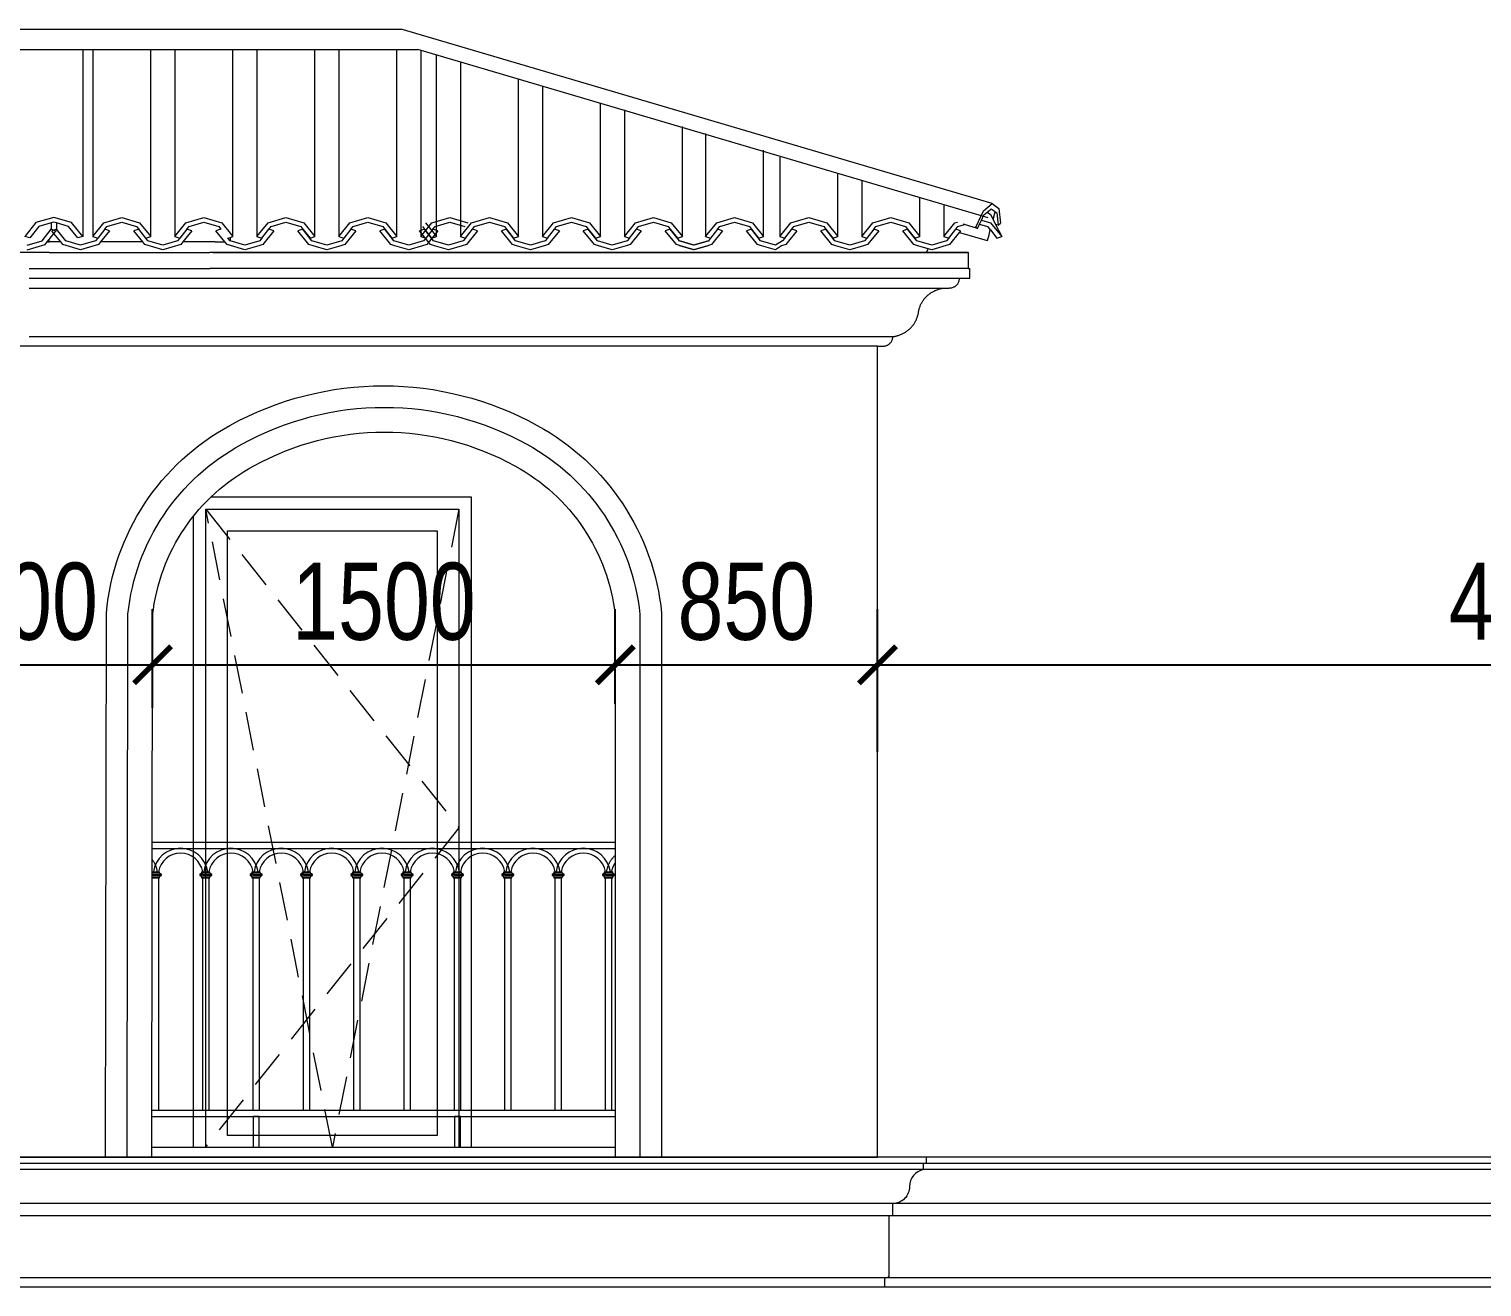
# Model space of a CAD drawing. Header units: millimetres. Extents: x -78046 to 260989, y -99288 to 158505.
# Drawn here: x 242174 to 246884, y 4246 to 8323 of the extents above; entities that cross this region are included whole.
import ezdxf
from ezdxf.xclip import XClip

# ---------------------------------------------------------------- set-up
doc = ezdxf.new("R2010")
doc.units = ezdxf.units.MM
doc.header["$LTSCALE"] = 100
doc.header["$XCLIPFRAME"] = 0
doc.header["$PDMODE"] = 98
doc.linetypes.add('HIDDEN', pattern=[0.375, 0.25, -0.125])
doc.layers.get('Defpoints').update_dxf_attribs({"lineweight": 13})
for name, color, linetype, lineweight in [('-DOOR', 137, 'Continuous', 9), ('-HATCH', 8, 'Continuous', 5), ('-HIDE', 3, 'HIDDEN', 13), ('-LINE1', 7, 'Continuous', 18)]:
    doc.layers.add(name, color=color, linetype=linetype, lineweight=lineweight)
doc.styles.add('AVANH', font='VHAVAN_2.TTF', dxfattribs={"width": 0.8})
doc.dimstyles.new('C_100A3', dxfattribs={"dimscale": 100, "dimtxt": 2.5, "dimasz": 1.2, "dimexe": 1.8, "dimexo": 0, "dimgap": 0.75, "dimtad": 1, "dimdec": 0, "dimzin": 0, "dimdsep": 46, "dimtxsty": 'AVANH', "dimblk": 'ARCHTICK', "dimcen": 0, "dimdle": 1.8, "dimclrd": 256, "dimclre": 256, "dimclrt": 7, "dimadec": 0, "dimazin": 0, "dimtfac": 0.0001, "dimtdec": 0, "dimtix": 1, "dimtmove": 2, "dimatfit": 3, "dimldrblk": 'ARCHTICK', "dimfxl": 1.8, "dimtolj": 1, "dimtzin": 0, "dimarcsym": 0})

# ---------------------------------------------------------------- blocks, each defined once
blk = doc.blocks.new('_ARCHTICK')
at = {"const_width": 0.15}
blk.add_lwpolyline([(-0.5, -0.5), (0.5, 0.5)], dxfattribs=at)
blk = doc.blocks.new('*D182')
at = {"layer": 'Defpoints', "lineweight": -2, "transparency": 16777216}
for p, q in [((241773.9, 6124.6), (241773.9, 6442.5)), ((242574.3, 6123.4), (242574.3, 6442.5)), ((241593.9, 6262.5), (242754.3, 6262.5))]:
    blk.add_line(p, q, dxfattribs=at)
at = {"layer": 'Defpoints', "color": 0, "transparency": 16777216}
for p in [(242574.3, 6262.5), (241773.9, 6124.6), (242574.3, 6123.4)]:
    blk.add_point(p, dxfattribs=at)
at = {"layer": 'Defpoints', "lineweight": -2, "transparency": 16777216, "xscale": 120, "yscale": 120, "zscale": 120, "rotation": 180}
blk.add_blockref('_ARCHTICK', (241773.9, 6262.5), dxfattribs=at)
at = {"layer": 'Defpoints', "lineweight": -2, "transparency": 16777216, "xscale": 120, "yscale": 120, "zscale": 120}
blk.add_blockref('_ARCHTICK', (242574.3, 6262.5), dxfattribs=at)
at = {"layer": 'Defpoints', "color": 7, "transparency": 16777216, "insert": (242174.1, 6466.8), "char_height": 250, "attachment_point": 5, "style": 'AVANH'}
blk.add_mtext('\\A1;800', dxfattribs=at)
blk = doc.blocks.new('*D183')
at = {"layer": 'Defpoints', "lineweight": -2, "transparency": 16777216}
for p, q in [((242574.3, 6123.4), (242574.3, 6442.5)), ((244074.4, 6136.5), (244074.4, 6442.5)), ((242394.3, 6262.5), (244254.4, 6262.5))]:
    blk.add_line(p, q, dxfattribs=at)
at = {"layer": 'Defpoints', "color": 0, "transparency": 16777216}
for p in [(244074.4, 6262.5), (242574.3, 6123.4), (244074.4, 6136.5)]:
    blk.add_point(p, dxfattribs=at)
at = {"layer": 'Defpoints', "lineweight": -2, "transparency": 16777216, "xscale": 120, "yscale": 120, "zscale": 120, "rotation": 180}
blk.add_blockref('_ARCHTICK', (242574.3, 6262.5), dxfattribs=at)
at = {"layer": 'Defpoints', "lineweight": -2, "transparency": 16777216, "xscale": 120, "yscale": 120, "zscale": 120}
blk.add_blockref('_ARCHTICK', (244074.4, 6262.5), dxfattribs=at)
at = {"layer": 'Defpoints', "color": 7, "transparency": 16777216, "insert": (243324.4, 6466.8), "char_height": 250, "attachment_point": 5, "style": 'AVANH'}
blk.add_mtext('\\A1;1500', dxfattribs=at)
blk = doc.blocks.new('*D184')
at = {"layer": 'Defpoints', "lineweight": -2, "transparency": 16777216}
for p, q in [((244074.4, 6136.5), (244074.4, 6442.5)), ((244924.3, 6136.5), (244924.3, 6442.5)), ((243894.4, 6262.5), (245104.3, 6262.5))]:
    blk.add_line(p, q, dxfattribs=at)
at = {"layer": 'Defpoints', "color": 0, "transparency": 16777216}
for p in [(244924.3, 6262.5), (244074.4, 6136.5), (244924.3, 6136.5)]:
    blk.add_point(p, dxfattribs=at)
at = {"layer": 'Defpoints', "lineweight": -2, "transparency": 16777216, "xscale": 120, "yscale": 120, "zscale": 120, "rotation": 180}
blk.add_blockref('_ARCHTICK', (244074.4, 6262.5), dxfattribs=at)
at = {"layer": 'Defpoints', "lineweight": -2, "transparency": 16777216, "xscale": 120, "yscale": 120, "zscale": 120}
blk.add_blockref('_ARCHTICK', (244924.3, 6262.5), dxfattribs=at)
at = {"layer": 'Defpoints', "color": 7, "transparency": 16777216, "insert": (244499.3, 6466.8), "char_height": 250, "attachment_point": 5, "style": 'AVANH'}
blk.add_mtext('\\A1;850', dxfattribs=at)
blk = doc.blocks.new('*D185')
at = {"layer": 'Defpoints', "lineweight": -2, "transparency": 16777216}
for p, q in [((244924.3, 5980.8), (244924.3, 6442.5)), ((249224.3, 5907), (249224.3, 6442.5)), ((244744.3, 6262.5), (249404.3, 6262.5))]:
    blk.add_line(p, q, dxfattribs=at)
at = {"layer": 'Defpoints', "color": 0, "transparency": 16777216}
for p in [(249224.3, 6262.5), (244924.3, 5980.8), (249224.3, 5907)]:
    blk.add_point(p, dxfattribs=at)
at = {"layer": 'Defpoints', "lineweight": -2, "transparency": 16777216, "xscale": 120, "yscale": 120, "zscale": 120, "rotation": 180}
blk.add_blockref('_ARCHTICK', (244924.3, 6262.5), dxfattribs=at)
at = {"layer": 'Defpoints', "lineweight": -2, "transparency": 16777216, "xscale": 120, "yscale": 120, "zscale": 120}
blk.add_blockref('_ARCHTICK', (249224.3, 6262.5), dxfattribs=at)
at = {"layer": 'Defpoints', "color": 7, "transparency": 16777216, "insert": (247074.3, 6466.8), "char_height": 250, "attachment_point": 5, "style": 'AVANH'}
blk.add_mtext('\\A1;4300', dxfattribs=at)
blk = doc.blocks.new('lancan')
for p, q in [((-1.1, 988.8), (6547.2, 988.8)), ((-1.1, 968.8), (6547.2, 968.8)), ((324.8, 889), (347.2, 889)), ((324.8, 876.9), (347.2, 876.9)), ((326.4, 893), (345.6, 893)), ((345.6, 891), (326.4, 891)), ((326.4, 883.9), (345.6, 883.9)), ((326.4, 881.9), (345.6, 881.9)), ((345.6, 874.9), (326.4, 874.9)), ((326.4, 872.9), (345.6, 872.9)), ((345.6, 893), (349.6, 893)), ((345.6, 891), (347.2, 891)), ((345.6, 883.9), (345.6, 881.9)), ((345.6, 883.9), (355.4, 883.9)), ((345.6, 881.9), (355.4, 881.9)), ((345.6, 874.9), (347.2, 874.9)), ((345.6, 872.9), (345.6, 120)), ((345.6, 872.9), (349.6, 872.9)), ((347.2, 889), (347.2, 891)), ((347.2, 891), (349.6, 891)), ((355.4, 883.9), (347.2, 889)), ((347.2, 876.9), (355.4, 881.9)), ((347.2, 874.9), (347.2, 876.9)), ((347.2, 874.9), (349.6, 874.9)), ((349.6, 891), (349.6, 893)), ((349.6, 872.9), (349.6, 874.9)), ((355.4, 881.9), (355.4, 883.9)), ((488, 889), (479.8, 883.9)), ((479.8, 883.9), (479.8, 881.9)), ((489.6, 883.9), (479.8, 883.9)), ((479.8, 881.9), (488, 876.9)), ((489.6, 881.9), (479.8, 881.9)), ((485.6, 893), (485.6, 891)), ((485.6, 893), (489.6, 893)), ((485.6, 891), (488, 891)), ((485.6, 874.9), (485.6, 872.9)), ((485.6, 874.9), (488, 874.9)), ((485.6, 872.9), (489.6, 872.9)), ((488, 891), (488, 889)), ((488, 891), (489.6, 891)), ((488, 889), (510.4, 889)), ((488, 876.9), (488, 874.9)), ((488, 876.9), (510.4, 876.9)), ((488, 874.9), (489.6, 874.9)), ((489.6, 893), (508.8, 893)), ((508.8, 891), (489.6, 891)), ((489.6, 881.9), (489.6, 883.9)), ((489.6, 883.9), (508.8, 883.9)), ((489.6, 881.9), (508.8, 881.9)), ((508.8, 874.9), (489.6, 874.9)), ((489.6, 120), (489.6, 872.9)), ((489.6, 872.9), (508.8, 872.9)), ((508.8, 893), (512.8, 893)), ((508.8, 891), (510.4, 891)), ((508.8, 883.9), (508.8, 881.9)), ((508.8, 883.9), (518.6, 883.9)), ((508.8, 881.9), (518.6, 881.9)), ((508.8, 874.9), (510.4, 874.9)), ((508.8, 872.9), (508.8, 120)), ((508.8, 872.9), (512.8, 872.9)), ((510.4, 889), (510.4, 891)), ((510.4, 891), (512.8, 891)), ((518.6, 883.9), (510.4, 889)), ((510.4, 876.9), (518.6, 881.9)), ((510.4, 874.9), (510.4, 876.9)), ((510.4, 874.9), (512.8, 874.9)), ((512.8, 891), (512.8, 893)), ((512.8, 872.9), (512.8, 874.9)), ((518.6, 881.9), (518.6, 883.9)), ((651.2, 889), (643, 884)), ((643, 884), (643, 882)), ((652.8, 884), (643, 884)), ((643, 882), (651.2, 876.9)), ((652.8, 882), (643, 882)), ((648.8, 893), (648.8, 891)), ((648.8, 893), (652.8, 893)), ((648.8, 891), (651.2, 891)), ((648.8, 874.9), (648.8, 872.9)), ((648.8, 874.9), (651.2, 874.9)), ((648.8, 872.9), (652.8, 872.9)), ((651.2, 891), (651.2, 889)), ((651.2, 891), (652.8, 891)), ((651.2, 889), (673.6, 889)), ((651.2, 876.9), (651.2, 874.9)), ((651.2, 876.9), (673.6, 876.9)), ((651.2, 874.9), (652.8, 874.9)), ((652.8, 893), (672, 893)), ((672, 891), (652.8, 891)), ((652.8, 882), (652.8, 884)), ((652.8, 884), (672, 884)), ((652.8, 882), (672, 882)), ((672, 874.9), (652.8, 874.9)), ((652.8, 120), (652.8, 872.9)), ((652.8, 872.9), (672, 872.9)), ((672, 893), (676, 893)), ((672, 891), (673.6, 891)), ((672, 884), (672, 882)), ((672, 884), (681.8, 884)), ((672, 882), (681.8, 882)), ((672, 874.9), (673.6, 874.9)), ((672, 872.9), (672, 120)), ((672, 872.9), (676, 872.9)), ((673.6, 889), (673.6, 891)), ((673.6, 891), (676, 891)), ((681.8, 884), (673.6, 889)), ((673.6, 876.9), (681.8, 882)), ((673.6, 874.9), (673.6, 876.9)), ((673.6, 874.9), (676, 874.9)), ((676, 891), (676, 893)), ((676, 872.9), (676, 874.9)), ((681.8, 882), (681.8, 884)), ((814.4, 889), (806.2, 884)), ((806.2, 884), (806.2, 882)), ((816, 884), (806.2, 884)), ((806.2, 882), (814.4, 876.9)), ((816, 882), (806.2, 882)), ((812, 893), (812, 891)), ((812, 893), (816, 893)), ((812, 891), (814.4, 891)), ((812, 874.9), (812, 872.9)), ((812, 874.9), (814.4, 874.9)), ((812, 872.9), (816, 872.9)), ((814.4, 891), (814.4, 889)), ((814.4, 891), (816, 891)), ((814.4, 889), (836.8, 889)), ((814.4, 876.9), (814.4, 874.9)), ((814.4, 876.9), (836.8, 876.9)), ((814.4, 874.9), (816, 874.9)), ((816, 893), (835.2, 893)), ((835.2, 891), (816, 891)), ((816, 882), (816, 884)), ((816, 884), (835.2, 884)), ((816, 882), (835.2, 882)), ((835.2, 874.9), (816, 874.9)), ((816, 120), (816, 872.9)), ((816, 872.9), (835.2, 872.9)), ((835.2, 893), (839.2, 893)), ((835.2, 891), (836.8, 891)), ((835.2, 884), (835.2, 882)), ((835.2, 884), (845, 884)), ((835.2, 882), (845, 882)), ((835.2, 874.9), (836.8, 874.9)), ((835.2, 872.9), (835.2, 120)), ((835.2, 872.9), (839.2, 872.9)), ((836.8, 889), (836.8, 891)), ((836.8, 891), (839.2, 891)), ((845, 884), (836.8, 889)), ((836.8, 876.9), (845, 882)), ((836.8, 874.9), (836.8, 876.9)), ((836.8, 874.9), (839.2, 874.9)), ((839.2, 891), (839.2, 893)), ((839.2, 872.9), (839.2, 874.9)), ((845, 882), (845, 884)), ((977.6, 889), (969.4, 884)), ((969.4, 884), (969.4, 882)), ((979.2, 884), (969.4, 884)), ((969.4, 882), (977.6, 876.9)), ((979.2, 882), (969.4, 882)), ((975.2, 893), (975.2, 891)), ((975.2, 893), (979.2, 893)), ((975.2, 891), (977.6, 891)), ((975.2, 874.9), (975.2, 872.9)), ((975.2, 874.9), (977.6, 874.9)), ((975.2, 872.9), (979.2, 872.9)), ((977.6, 891), (977.6, 889)), ((977.6, 891), (979.2, 891)), ((977.6, 889), (1000, 889)), ((977.6, 876.9), (977.6, 874.9)), ((977.6, 876.9), (1000, 876.9)), ((977.6, 874.9), (979.2, 874.9)), ((979.2, 893), (998.4, 893)), ((998.4, 891), (979.2, 891)), ((979.2, 882), (979.2, 884)), ((979.2, 884), (998.4, 884)), ((979.2, 882), (998.4, 882)), ((998.4, 874.9), (979.2, 874.9)), ((979.2, 120), (979.2, 872.9)), ((979.2, 872.9), (998.4, 872.9)), ((998.4, 893), (1002.4, 893)), ((998.4, 891), (1000, 891)), ((998.4, 884), (998.4, 882)), ((998.4, 884), (1008.2, 884)), ((998.4, 882), (1008.2, 882)), ((998.4, 874.9), (1000, 874.9)), ((998.4, 872.9), (998.4, 120)), ((998.4, 872.9), (1002.4, 872.9)), ((1000, 889), (1000, 891)), ((1000, 891), (1002.4, 891)), ((1008.2, 884), (1000, 889)), ((1000, 876.9), (1008.2, 882)), ((1000, 874.9), (1000, 876.9)), ((1000, 874.9), (1002.4, 874.9)), ((1002.4, 891), (1002.4, 893)), ((1002.4, 872.9), (1002.4, 874.9)), ((1008.2, 882), (1008.2, 884)), ((1140.8, 889), (1132.6, 884)), ((1132.6, 884), (1132.6, 882)), ((1142.4, 884), (1132.6, 884)), ((1132.6, 882), (1140.8, 876.9)), ((1142.4, 882), (1132.6, 882)), ((1138.4, 893), (1138.4, 891)), ((1138.4, 893), (1142.4, 893)), ((1138.4, 891), (1140.8, 891)), ((1138.4, 874.9), (1138.4, 872.9)), ((1138.4, 874.9), (1140.8, 874.9)), ((1138.4, 872.9), (1142.4, 872.9)), ((1140.8, 891), (1140.8, 889)), ((1140.8, 891), (1142.4, 891)), ((1140.8, 889), (1163.2, 889)), ((1140.8, 876.9), (1140.8, 874.9)), ((1140.8, 876.9), (1163.2, 876.9)), ((1140.8, 874.9), (1142.4, 874.9)), ((1142.4, 893), (1161.6, 893)), ((1161.6, 891), (1142.4, 891)), ((1142.4, 882), (1142.4, 884)), ((1142.4, 884), (1161.6, 884)), ((1142.4, 882), (1161.6, 882)), ((1161.6, 874.9), (1142.4, 874.9)), ((1142.4, 120), (1142.4, 872.9)), ((1142.4, 872.9), (1161.6, 872.9)), ((1161.6, 893), (1165.6, 893)), ((1161.6, 891), (1163.2, 891)), ((1161.6, 884), (1161.6, 882)), ((1161.6, 884), (1171.4, 884)), ((1161.6, 882), (1171.4, 882)), ((1161.6, 874.9), (1163.2, 874.9)), ((1161.6, 872.9), (1161.6, 120)), ((1161.6, 872.9), (1165.6, 872.9)), ((1163.2, 889), (1163.2, 891)), ((1163.2, 891), (1165.6, 891)), ((1171.4, 884), (1163.2, 889)), ((1163.2, 876.9), (1171.4, 882)), ((1163.2, 874.9), (1163.2, 876.9)), ((1163.2, 874.9), (1165.6, 874.9)), ((1165.6, 891), (1165.6, 893)), ((1165.6, 872.9), (1165.6, 874.9)), ((1171.4, 882), (1171.4, 884)), ((1304, 889), (1295.8, 884)), ((1295.8, 884), (1295.8, 882)), ((1305.6, 884), (1295.8, 884)), ((1295.8, 882), (1304, 876.9)), ((1305.6, 882), (1295.8, 882)), ((1301.6, 893), (1301.6, 891)), ((1301.6, 893), (1305.6, 893)), ((1301.6, 891), (1304, 891)), ((1301.6, 874.9), (1301.6, 872.9)), ((1301.6, 874.9), (1304, 874.9)), ((1301.6, 872.9), (1305.6, 872.9)), ((1304, 891), (1304, 889)), ((1304, 891), (1305.6, 891)), ((1304, 889), (1326.4, 889)), ((1304, 876.9), (1304, 874.9)), ((1304, 876.9), (1326.4, 876.9)), ((1304, 874.9), (1305.6, 874.9)), ((1305.6, 893), (1324.8, 893)), ((1324.8, 891), (1305.6, 891)), ((1305.6, 882), (1305.6, 884)), ((1305.6, 884), (1324.8, 884)), ((1305.6, 882), (1324.8, 882)), ((1324.8, 874.9), (1305.6, 874.9)), ((1305.6, 120), (1305.6, 872.9)), ((1305.6, 872.9), (1324.8, 872.9)), ((1324.8, 893), (1328.8, 893)), ((1324.8, 891), (1326.4, 891)), ((1324.8, 884), (1324.8, 882)), ((1324.8, 884), (1334.6, 884)), ((1324.8, 882), (1334.6, 882)), ((1324.8, 874.9), (1326.4, 874.9)), ((1324.8, 872.9), (1324.8, 120)), ((1324.8, 872.9), (1328.8, 872.9)), ((1326.4, 889), (1326.4, 891)), ((1326.4, 891), (1328.8, 891)), ((1334.6, 884), (1326.4, 889)), ((1326.4, 876.9), (1334.6, 882)), ((1326.4, 874.9), (1326.4, 876.9)), ((1326.4, 874.9), (1328.8, 874.9)), ((1328.8, 891), (1328.8, 893)), ((1328.8, 872.9), (1328.8, 874.9)), ((1334.6, 882), (1334.6, 884)), ((1467.2, 889), (1459, 884)), ((1459, 884), (1459, 882)), ((1468.8, 884), (1459, 884)), ((1459, 882), (1467.2, 876.9)), ((1468.8, 882), (1459, 882)), ((1464.8, 893), (1464.8, 891)), ((1464.8, 893), (1468.8, 893)), ((1464.8, 891), (1467.2, 891)), ((1464.8, 874.9), (1464.8, 872.9)), ((1464.8, 874.9), (1467.2, 874.9)), ((1464.8, 872.9), (1468.8, 872.9)), ((1467.2, 891), (1467.2, 889)), ((1467.2, 891), (1468.8, 891)), ((1467.2, 889), (1489.6, 889)), ((1467.2, 876.9), (1467.2, 874.9)), ((1467.2, 876.9), (1489.6, 876.9)), ((1467.2, 874.9), (1468.8, 874.9)), ((1468.8, 893), (1488, 893)), ((1488, 891), (1468.8, 891)), ((1468.8, 882), (1468.8, 884)), ((1468.8, 884), (1488, 884)), ((1468.8, 882), (1488, 882)), ((1488, 874.9), (1468.8, 874.9)), ((1468.8, 120), (1468.8, 872.9)), ((1468.8, 872.9), (1488, 872.9)), ((1488, 893), (1492, 893)), ((1488, 891), (1489.6, 891)), ((1488, 884), (1488, 882)), ((1488, 884), (1497.8, 884)), ((1488, 882), (1497.8, 882)), ((1488, 874.9), (1489.6, 874.9)), ((1488, 872.9), (1488, 120)), ((1488, 872.9), (1492, 872.9)), ((1489.6, 889), (1489.6, 891)), ((1489.6, 891), (1492, 891)), ((1497.8, 884), (1489.6, 889)), ((1489.6, 876.9), (1497.8, 882)), ((1489.6, 874.9), (1489.6, 876.9)), ((1489.6, 874.9), (1492, 874.9)), ((1492, 891), (1492, 893)), ((1492, 872.9), (1492, 874.9)), ((1497.8, 882), (1497.8, 884)), ((1630.4, 889), (1622.2, 884)), ((1622.2, 884), (1622.2, 882)), ((1632, 884), (1622.2, 884)), ((1622.2, 882), (1630.4, 876.9)), ((1632, 882), (1622.2, 882)), ((1628, 893), (1628, 891)), ((1628, 893), (1632, 893)), ((1628, 891), (1630.4, 891)), ((1628, 874.9), (1628, 872.9)), ((1628, 874.9), (1630.4, 874.9)), ((1628, 872.9), (1632, 872.9)), ((1630.4, 891), (1630.4, 889)), ((1630.4, 891), (1632, 891)), ((1630.4, 889), (1652.8, 889)), ((1630.4, 876.9), (1630.4, 874.9)), ((1630.4, 876.9), (1652.8, 876.9)), ((1630.4, 874.9), (1632, 874.9)), ((1632, 893), (1651.2, 893)), ((1651.2, 891), (1632, 891)), ((1632, 882), (1632, 884)), ((1632, 884), (1651.2, 884)), ((1632, 882), (1651.2, 882)), ((1651.2, 874.9), (1632, 874.9)), ((1632, 120), (1632, 872.9)), ((1632, 872.9), (1651.2, 872.9)), ((1651.2, 893), (1655.2, 893)), ((1651.2, 891), (1652.8, 891)), ((1651.2, 884), (1651.2, 882)), ((1651.2, 884), (1661, 884)), ((1651.2, 882), (1661, 882)), ((1651.2, 874.9), (1652.8, 874.9)), ((1651.2, 872.9), (1651.2, 120)), ((1651.2, 872.9), (1655.2, 872.9)), ((1652.8, 889), (1652.8, 891)), ((1652.8, 891), (1655.2, 891)), ((1661, 884), (1652.8, 889)), ((1652.8, 876.9), (1661, 882)), ((1652.8, 874.9), (1652.8, 876.9)), ((1652.8, 874.9), (1655.2, 874.9)), ((1655.2, 891), (1655.2, 893)), ((1655.2, 872.9), (1655.2, 874.9)), ((1661, 882), (1661, 884)), ((1793.6, 889), (1785.4, 884)), ((1785.4, 884), (1785.4, 882)), ((1795.2, 884), (1785.4, 884)), ((1785.4, 882), (1793.6, 876.9)), ((1795.2, 882), (1785.4, 882)), ((1791.2, 893), (1791.2, 891)), ((1791.2, 893), (1795.2, 893)), ((1791.2, 891), (1793.6, 891)), ((1791.2, 874.9), (1791.2, 872.9)), ((1791.2, 874.9), (1793.6, 874.9)), ((1791.2, 872.9), (1795.2, 872.9)), ((1793.6, 891), (1793.6, 889)), ((1793.6, 891), (1795.2, 891)), ((1793.6, 889), (1816, 889)), ((1793.6, 876.9), (1793.6, 874.9)), ((1793.6, 876.9), (1816, 876.9)), ((1793.6, 874.9), (1795.2, 874.9)), ((1795.2, 893), (1814.4, 893)), ((1814.4, 891), (1795.2, 891)), ((1795.2, 882), (1795.2, 884)), ((1795.2, 884), (1814.4, 884)), ((1795.2, 882), (1814.4, 882)), ((1814.4, 874.9), (1795.2, 874.9)), ((1795.2, 120), (1795.2, 872.9)), ((1795.2, 872.9), (1814.4, 872.9)), ((1814.4, 893), (1818.4, 893)), ((1814.4, 891), (1816, 891)), ((1814.4, 884), (1814.4, 882)), ((1814.4, 884), (1824.2, 884)), ((1814.4, 882), (1824.2, 882)), ((1814.4, 874.9), (1816, 874.9)), ((1814.4, 872.9), (1814.4, 120)), ((1814.4, 872.9), (1818.4, 872.9)), ((1816, 889), (1816, 891)), ((1816, 891), (1818.4, 891)), ((1824.2, 884), (1816, 889)), ((1816, 876.9), (1824.2, 882)), ((1816, 874.9), (1816, 876.9)), ((1816, 874.9), (1818.4, 874.9)), ((1818.4, 891), (1818.4, 893)), ((1818.4, 872.9), (1818.4, 874.9)), ((1824.2, 882), (1824.2, 884)), ((-1.1, 120), (6547.2, 120)), ((-1.1, 100), (6547.2, 100)), ((-1.1, 0), (6547.2, 0))]:
    blk.add_line(p, q)
for points in [[(672, 100), (652.8, 100), (652.8, 0), (672, 0)], [(1324.8, 100), (1305.6, 100), (1305.6, 0), (1324.8, 0)]]:
    blk.add_lwpolyline(points, close=True)
for centre, radius, start, end in [((254.4, 879.7), 89.2, 8.5304, 171.4696), ((417.6, 879.7), 89.2, 8.5304, 171.4696), ((417.6, 879.7), 73.2, 10.4137, 169.5863), ((580.8, 879.7), 89.2, 8.5304, 171.4696), ((580.8, 879.7), 73.2, 10.4137, 169.5863), ((744, 879.7), 89.2, 8.5304, 171.4696), ((744, 879.7), 73.2, 10.4137, 169.5863), ((907.2, 879.7), 89.2, 8.5304, 171.4696), ((907.2, 879.7), 73.2, 10.4137, 169.5863), ((1070.4, 879.7), 89.2, 8.5304, 171.4696), ((1070.4, 879.7), 73.2, 10.4137, 169.5863), ((1233.6, 879.7), 89.2, 8.5304, 171.4696), ((1233.6, 879.7), 73.2, 10.4137, 169.5863), ((1396.8, 879.8), 89.2, 8.5304, 171.4696), ((1396.8, 879.8), 73.2, 10.4137, 169.5863), ((1560, 879.8), 89.2, 8.5304, 171.4696), ((1560, 879.8), 73.2, 10.4137, 169.5863), ((1723.2, 879.8), 89.2, 8.5304, 171.4696), ((1723.2, 879.8), 73.2, 10.4137, 169.5863), ((1886.4, 879.8), 89.2, 8.5304, 171.4696), ((1886.4, 879.8), 73.2, 10.4137, 169.5863)]:
    blk.add_arc(centre, radius, start, end)

msp = doc.modelspace()

# ---------------------------------------------------------------- linework, layer by layer
at = {"layer": '-DOOR', "lineweight": 9}
for points in [[(242763.8, 6806.6), (243607.4, 6806.6), (243607.4, 4701.7)], [(242707.4, 4701.7), (242707.4, 6744.8)], [(242747.4, 4701.7), (242747.4, 6766.6), (243567.4, 6766.6), (243567.4, 4701.7)]]:
    msp.add_lwpolyline(points, dxfattribs=at)
msp.add_lwpolyline([(242817.4, 6696.6), (243497.4, 6696.6), (243497.4, 4736.6), (242817.4, 4736.6)], close=True, dxfattribs=at)
at = {"layer": '-HATCH'}
for p, q in [((240734.8, 8256.9), (243433.9, 8256.9)), ((242348, 8256.9), (242348, 7650.8)), ((242380.5, 8256.9), (242380.5, 7650.4)), ((242568.4, 7650.4), (242568.4, 8256.9)), ((242646.7, 8256.9), (242646.7, 7650.4)), ((242834.6, 7650.4), (242834.6, 8256.9)), ((242912.9, 8256.9), (242912.9, 7650.4)), ((243100.8, 7650.4), (243100.8, 8256.9)), ((243178.5, 8256.9), (243178.5, 7650.4)), ((243366.5, 7650.4), (243366.5, 8256.9)), ((245282.9, 7710.7), (243433.9, 8256.9)), ((243444.2, 8253.9), (243444.2, 7650.4)), ((243494.9, 7650.4), (243494.9, 8239.1)), ((243572.6, 8213.9), (243572.6, 7650.4)), ((243760.6, 7650.4), (243760.6, 8161.7)), ((243838.3, 8139.1), (243838.3, 7650.4)), ((244026.2, 7650.4), (244026.2, 8084.3)), ((244103.9, 8061.6), (244103.9, 7650.4)), ((244291.8, 7650.4), (244291.8, 8006.9)), ((244367.2, 7984.9), (244367.2, 7650.4)), ((244555.1, 7650.4), (244555.1, 7930.1)), ((244607.8, 7907.5), (244607.8, 7650.4)), ((244795.8, 7650.4), (244795.8, 7852.7)), ((244873.5, 7830.1), (244873.5, 7650.4)), ((245061.4, 7650.4), (245061.4, 7775.3)), ((245139.1, 7752.6), (245139.1, 7650.4)), ((245280.2, 7729.3), (245291.2, 7721.8)), ((242196, 7695.5), (242160.1, 7650.8)), ((242205.9, 7683.1), (242176.1, 7646.1)), ((242254, 7712.5), (242196, 7695.5)), ((242246, 7694.9), (242205.9, 7683.1)), ((242254, 7697.3), (242246, 7694.9)), ((242246, 7694.9), (242246, 7674)), ((242312.1, 7695.5), (242254, 7712.5)), ((242263.4, 7694.5), (242254, 7697.3)), ((242263.4, 7694.5), (242263.4, 7674)), ((242302.2, 7683.1), (242263.4, 7694.5)), ((242332, 7646.1), (242302.2, 7683.1)), ((242348, 7650.8), (242312.1, 7695.5)), ((242380.5, 7650.4), (242416.4, 7695.1)), ((242416.4, 7695.1), (242474.4, 7712.1)), ((242419.3, 7674), (242426.3, 7682.7)), ((242426.3, 7682.7), (242474.4, 7696.9)), ((242474.4, 7712.1), (242532.5, 7695.1)), ((242474.4, 7696.9), (242522.6, 7682.7)), ((242522.6, 7682.7), (242529.6, 7674)), ((242532.5, 7695.1), (242568.4, 7650.4)), ((242646.7, 7650.4), (242682.6, 7695.1)), ((242682.6, 7695.1), (242740.7, 7712.1)), ((242685.5, 7674), (242692.5, 7682.7)), ((242692.5, 7682.7), (242740.7, 7696.9)), ((242740.7, 7712.1), (242798.7, 7695.1)), ((242740.7, 7696.9), (242788.8, 7682.7)), ((242788.8, 7682.7), (242795.8, 7674)), ((242798.7, 7695.1), (242834.6, 7650.4)), ((242912.9, 7650.4), (242948.8, 7695.1)), ((242948.8, 7695.1), (243006.9, 7712.1)), ((242951.7, 7674), (242958.7, 7682.7)), ((242958.7, 7682.7), (243006.9, 7696.9)), ((243006.9, 7712.1), (243064.9, 7695.1)), ((243006.9, 7696.9), (243055, 7682.7)), ((243055, 7682.7), (243061.5, 7674.7)), ((243064.9, 7695.1), (243100.8, 7650.4)), ((243178.5, 7650.4), (243214.4, 7695.1)), ((243214.4, 7695.1), (243272.5, 7712.1)), ((243217.3, 7674), (243224.4, 7682.7)), ((243224.4, 7682.7), (243272.5, 7696.9)), ((243272.5, 7712.1), (243330.6, 7695.1)), ((243272.5, 7696.9), (243320.7, 7682.7)), ((243320.7, 7682.7), (243327.1, 7674.7)), ((243330.6, 7695.1), (243366.5, 7650.4)), ((243444.2, 7650.4), (243480.1, 7695.1)), ((243449.1, 7682.7), (243455.6, 7674.7)), ((243459, 7695.1), (243494.9, 7650.4)), ((243480.1, 7695.1), (243538.1, 7712.1)), ((243483, 7674), (243490, 7682.7)), ((243490, 7682.7), (243538.1, 7696.9)), ((243538.1, 7712.1), (243596.2, 7695.1)), ((243538.1, 7696.9), (243586.3, 7682.7)), ((243572.6, 7650.4), (243608.5, 7695.1)), ((243608.5, 7695.1), (243666.6, 7712.1)), ((243611.4, 7674), (243618.4, 7682.7)), ((243618.4, 7682.7), (243666.6, 7696.9)), ((243666.6, 7712.1), (243724.7, 7695.1)), ((243666.6, 7696.9), (243714.8, 7682.7)), ((243714.8, 7682.7), (243721.2, 7674.7)), ((243724.7, 7695.1), (243760.6, 7650.4)), ((243838.3, 7650.4), (243874.2, 7695.1)), ((243874.2, 7695.1), (243932.2, 7712.1)), ((243877.1, 7674), (243884.1, 7682.7)), ((243884.1, 7682.7), (243932.2, 7696.9)), ((243932.2, 7712.1), (243990.3, 7695.1)), ((243932.2, 7696.9), (243980.4, 7682.7)), ((243980.4, 7682.7), (243986.9, 7674.7)), ((243990.3, 7695.1), (244026.2, 7650.4)), ((244103.9, 7650.4), (244139.8, 7695.1)), ((244139.8, 7695.1), (244197.9, 7712.1)), ((244142.7, 7674), (244149.7, 7682.7)), ((244149.7, 7682.7), (244197.9, 7696.9)), ((244197.9, 7712.1), (244256, 7695.1)), ((244197.9, 7696.9), (244246, 7682.7)), ((244246, 7682.7), (244252.5, 7674.7)), ((244256, 7695.1), (244291.8, 7650.4)), ((244367.2, 7650.4), (244403.1, 7695.1)), ((244403.1, 7695.1), (244461.2, 7712.1)), ((244406, 7674), (244413, 7682.7)), ((244413, 7682.7), (244461.2, 7696.9)), ((244461.2, 7712.1), (244519.2, 7695.1)), ((244461.2, 7696.9), (244509.3, 7682.7)), ((244509.3, 7682.7), (244515.8, 7674.7)), ((244519.2, 7695.1), (244555.1, 7650.4)), ((244607.8, 7650.4), (244643.7, 7695.1)), ((244643.7, 7695.1), (244701.8, 7712.1)), ((244646.6, 7674), (244653.6, 7682.7)), ((244653.6, 7682.7), (244701.8, 7696.9)), ((244701.8, 7712.1), (244759.9, 7695.1)), ((244701.8, 7696.9), (244750, 7682.7)), ((244750, 7682.7), (244756.4, 7674.7)), ((244759.9, 7695.1), (244795.8, 7650.4)), ((244873.5, 7650.4), (244909.4, 7695.1)), ((244909.4, 7695.1), (244967.4, 7712.1)), ((244912.3, 7674), (244919.3, 7682.7)), ((244919.3, 7682.7), (244967.4, 7696.9)), ((244967.4, 7712.1), (245025.5, 7695.1)), ((244967.4, 7696.9), (245015.6, 7682.7)), ((245015.6, 7682.7), (245022.1, 7674.7)), ((245025.5, 7695.1), (245061.4, 7650.4)), ((245139.1, 7650.4), (245175, 7695.1)), ((245255.2, 7690.4), (245281.2, 7682.7)), ((245261.5, 7703.8), (245291.2, 7695.1)), ((245281.2, 7682.7), (245289.9, 7672)), ((245291.2, 7721.8), (245299, 7706.2)), ((245291.2, 7695.1), (245327.1, 7650.4)), ((245299, 7706.2), (245307.2, 7690)), ((245307.2, 7690), (245327.1, 7650.7)), ((242176.1, 7646.1), (242160.1, 7650.8)), ((242168.1, 7622.9), (242216.3, 7637)), ((242216.3, 7637), (242246, 7674)), ((242226.2, 7624.7), (242232.9, 7633)), ((242232.9, 7633), (242239.3, 7641)), ((242232.9, 7633), (242239.3, 7633)), ((242239.3, 7641), (242254.7, 7660.2)), ((242239.3, 7633), (242239.3, 7641)), ((242276.6, 7633), (242239.4, 7633)), ((242246, 7674), (242254.7, 7671.5)), ((242254.7, 7671.5), (242247.4, 7669.3)), ((242254.7, 7660.2), (242247.4, 7669.3)), ((242263.4, 7674), (242254.7, 7671.5)), ((242254.7, 7671.5), (242262.1, 7669.3)), ((242254.7, 7660.2), (242262.1, 7669.3)), ((242276.6, 7633), (242254.7, 7660.2)), ((242293.2, 7637), (242263.4, 7674)), ((242283.3, 7624.7), (242276.6, 7633)), ((242341.3, 7622.9), (242293.2, 7637)), ((242348, 7650.8), (242332, 7646.1)), ((242389.5, 7637), (242341.3, 7622.9)), ((242380.5, 7650.4), (242396.5, 7645.7)), ((242396.5, 7645.7), (242389.5, 7637)), ((242419.3, 7674), (242396.5, 7645.7)), ((242406.1, 7633), (242399.4, 7624.7)), ((242435.3, 7669.3), (242406.1, 7633)), ((242542.8, 7633), (242406.1, 7633)), ((242435.3, 7669.3), (242419.3, 7674)), ((242529.6, 7674), (242513.6, 7669.3)), ((242542.8, 7633), (242513.6, 7669.3)), ((242552.4, 7645.7), (242529.6, 7674)), ((242549.5, 7624.7), (242542.8, 7633)), ((242552.4, 7645.7), (242568.4, 7650.4)), ((242559.4, 7637), (242552.4, 7645.7)), ((242607.6, 7622.9), (242559.4, 7637)), ((242655.7, 7637), (242607.6, 7622.9)), ((242646.7, 7650.4), (242662.7, 7645.7)), ((242662.7, 7645.7), (242655.7, 7637)), ((242685.5, 7674), (242662.7, 7645.7)), ((242672.3, 7633), (242665.6, 7624.7)), ((242701.5, 7669.3), (242672.3, 7633)), ((242777.7, 7633), (242672.3, 7633)), ((242701.5, 7669.3), (242685.5, 7674)), ((242777.7, 7633), (242809, 7633)), ((242777.7, 7633), (242777.7, 7633)), ((242795.8, 7674), (242779.8, 7669.3)), ((242809, 7633), (242779.8, 7669.3)), ((242815.7, 7624.7), (242809, 7633)), ((242818.6, 7645.7), (242825.6, 7647.8)), ((242825.6, 7637), (242818.6, 7645.7)), ((242825.6, 7647.8), (242834.6, 7650.4)), ((242825.6, 7647.8), (242825.6, 7637)), ((242873.8, 7622.9), (242825.6, 7637)), ((242921.9, 7637), (242873.8, 7622.9)), ((242912.9, 7650.4), (242928.9, 7645.7)), ((242928.9, 7645.7), (242921.9, 7637)), ((242928.9, 7645.7), (242951.7, 7674)), ((242967.7, 7669.3), (242931.8, 7624.7)), ((242967.7, 7669.3), (242951.7, 7674)), ((243061.5, 7674), (243045.4, 7669.3)), ((243081.3, 7624.7), (243045.4, 7669.3)), ((243061.5, 7674.7), (243061.5, 7674)), ((243061.5, 7674.7), (243084.8, 7645.7)), ((243091.2, 7637), (243061.5, 7674)), ((243084.8, 7645.7), (243100.8, 7650.4)), ((243139.4, 7622.9), (243091.2, 7637)), ((243187.6, 7637), (243139.4, 7622.9)), ((243178.5, 7650.4), (243194.6, 7645.7)), ((243194.6, 7645.7), (243187.6, 7637)), ((243217.3, 7674), (243194.6, 7645.7)), ((243233.4, 7669.3), (243197.5, 7624.7)), ((243233.4, 7669.3), (243217.3, 7674)), ((243327.1, 7674), (243311.1, 7669.3)), ((243347, 7624.7), (243311.1, 7669.3)), ((243327.1, 7674.7), (243327.1, 7674)), ((243327.1, 7674.7), (243350.4, 7645.7)), ((243356.9, 7637), (243327.1, 7674)), ((243350.4, 7645.7), (243366.5, 7650.4)), ((243405, 7622.9), (243356.9, 7637)), ((243453.2, 7637), (243405, 7622.9)), ((243455.6, 7674), (243439.5, 7669.3)), ((243475.4, 7624.7), (243439.5, 7669.3)), ((243444.2, 7650.4), (243460.2, 7645.7)), ((243460.2, 7645.7), (243453.2, 7637)), ((243455.6, 7674.7), (243455.6, 7674)), ((243455.6, 7674.7), (243478.9, 7645.7)), ((243485.3, 7637), (243455.6, 7674)), ((243483, 7674), (243460.2, 7645.7)), ((243499, 7669.3), (243463.1, 7624.7)), ((243478.9, 7645.7), (243494.9, 7650.4)), ((243499, 7669.3), (243483, 7674)), ((243533.5, 7622.9), (243485.3, 7637)), ((243581.7, 7637), (243533.5, 7622.9)), ((243572.6, 7650.4), (243588.7, 7645.7)), ((243588.7, 7645.7), (243581.7, 7637)), ((243588.7, 7645.7), (243611.4, 7674)), ((243627.5, 7669.3), (243591.6, 7624.7)), ((243627.5, 7669.3), (243611.4, 7674)), ((243721.2, 7674), (243705.2, 7669.3)), ((243741.1, 7624.7), (243705.2, 7669.3)), ((243721.2, 7674.7), (243721.2, 7674)), ((243721.2, 7674.7), (243744.5, 7645.7)), ((243751, 7637), (243721.2, 7674)), ((243744.5, 7645.7), (243760.6, 7650.4)), ((243799.1, 7622.9), (243751, 7637)), ((243847.3, 7637), (243799.1, 7622.9)), ((243838.3, 7650.4), (243854.3, 7645.7)), ((243854.3, 7645.7), (243847.3, 7637)), ((243854.3, 7645.7), (243877.1, 7674)), ((243893.1, 7669.3), (243857.2, 7624.7)), ((243893.1, 7669.3), (243877.1, 7674)), ((243986.9, 7674), (243970.8, 7669.3)), ((244006.7, 7624.7), (243970.8, 7669.3)), ((243986.9, 7674.7), (243986.9, 7674)), ((243986.9, 7674.7), (244010.2, 7645.7)), ((244016.6, 7637), (243986.9, 7674)), ((244010.2, 7645.7), (244026.2, 7650.4)), ((244064.8, 7622.9), (244016.6, 7637)), ((244112.9, 7637), (244064.8, 7622.9)), ((244103.9, 7650.4), (244120, 7645.7)), ((244120, 7645.7), (244112.9, 7637)), ((244120, 7645.7), (244142.7, 7674)), ((244158.7, 7669.3), (244122.8, 7624.7)), ((244158.7, 7669.3), (244142.7, 7674)), ((244252.5, 7674), (244236.5, 7669.3)), ((244272.3, 7624.7), (244236.5, 7669.3)), ((244252.5, 7674.7), (244252.5, 7674)), ((244252.5, 7674.7), (244275.8, 7645.7)), ((244282.3, 7637), (244252.5, 7674)), ((244275.8, 7645.7), (244291.8, 7650.4)), ((244328.1, 7622.9), (244279.9, 7637)), ((244330.4, 7622.9), (244282.3, 7637)), ((244376.2, 7637), (244328.1, 7622.9)), ((244378.6, 7637), (244330.4, 7622.9)), ((244367.2, 7650.4), (244383.2, 7645.7)), ((244383.2, 7645.7), (244376.2, 7637)), ((244406, 7674), (244383.2, 7645.7)), ((244422, 7669.3), (244386.1, 7624.7)), ((244422, 7669.3), (244406, 7674)), ((244515.8, 7674), (244499.7, 7669.3)), ((244535.6, 7624.7), (244499.7, 7669.3)), ((244515.8, 7674.7), (244515.8, 7674)), ((244515.8, 7674.7), (244539.1, 7645.7)), ((244545.5, 7637), (244515.8, 7674)), ((244539.1, 7645.7), (244555.1, 7650.4)), ((244593.7, 7622.9), (244545.5, 7637)), ((244616.9, 7637), (244593.7, 7622.9)), ((244607.8, 7650.4), (244623.9, 7645.7)), ((244623.9, 7645.7), (244616.9, 7637)), ((244623.9, 7645.7), (244646.6, 7674)), ((244662.7, 7669.3), (244626.8, 7624.7)), ((244662.7, 7669.3), (244646.6, 7674)), ((244756.4, 7674), (244740.4, 7669.3)), ((244776.3, 7624.7), (244740.4, 7669.3)), ((244756.4, 7674.7), (244756.4, 7674)), ((244756.4, 7674.7), (244779.7, 7645.7)), ((244786.2, 7637), (244756.4, 7674)), ((244779.7, 7645.7), (244795.8, 7650.4)), ((244834.3, 7622.9), (244786.2, 7637)), ((244882.5, 7637), (244834.3, 7622.9)), ((244873.5, 7650.4), (244889.5, 7645.7)), ((244889.5, 7645.7), (244882.5, 7637)), ((244912.3, 7674), (244889.5, 7645.7)), ((244928.3, 7669.3), (244892.4, 7624.7)), ((244928.3, 7669.3), (244912.3, 7674)), ((245022.1, 7674), (245006, 7669.3)), ((245041.9, 7624.7), (245006, 7669.3)), ((245022.1, 7674.7), (245022.1, 7674)), ((245022.1, 7674.7), (245045.4, 7645.7)), ((245051.8, 7637), (245022.1, 7674)), ((245045.4, 7645.7), (245061.4, 7650.4)), ((245100, 7622.9), (245051.8, 7637)), ((245148.1, 7637), (245100, 7622.9)), ((245139.1, 7650.4), (245155.2, 7645.7)), ((245155.2, 7645.7), (245148.1, 7637)), ((245155.2, 7645.7), (245177.9, 7674)), ((245189.2, 7663.4), (245158.1, 7624.7)), ((245189.5, 7663.8), (245189.2, 7663.4)), ((245189.8, 7664.1), (245280.4, 7638.1)), ((245281, 7638), (245285.9, 7656.5)), ((245285.9, 7656.5), (245289.9, 7672)), ((245290.2, 7671.7), (245311, 7645.7)), ((245311, 7645.7), (245327.1, 7650.4)), ((245327.1, 7650.4), (245327.1, 7650.7)), ((242168.1, 7607.6), (242226.2, 7624.7)), ((242341.3, 7607.6), (242283.3, 7624.7)), ((242399.4, 7624.7), (242341.3, 7607.6)), ((242607.6, 7607.6), (242549.5, 7624.7)), ((242665.6, 7624.7), (242607.6, 7607.6)), ((242873.8, 7607.6), (242815.7, 7624.7)), ((242918.6, 7620.8), (242873.8, 7607.6)), ((242931.8, 7624.7), (242918.6, 7620.8)), ((243094.6, 7620.8), (243081.3, 7624.7)), ((243139.4, 7607.6), (243094.6, 7620.8)), ((243184.2, 7620.8), (243139.4, 7607.6)), ((243197.5, 7624.7), (243184.2, 7620.8)), ((243360.2, 7620.8), (243347, 7624.7)), ((243405, 7607.6), (243360.2, 7620.8)), ((243449.9, 7620.8), (243405, 7607.6)), ((243463.1, 7624.7), (243449.9, 7620.8)), ((243488.7, 7620.8), (243475.4, 7624.7)), ((243533.5, 7607.6), (243488.7, 7620.8)), ((243578.3, 7620.8), (243533.5, 7607.6)), ((243591.6, 7624.7), (243578.3, 7620.8)), ((243754.3, 7620.8), (243741.1, 7624.7)), ((243799.1, 7607.6), (243754.3, 7620.8)), ((243844, 7620.8), (243799.1, 7607.6)), ((243857.2, 7624.7), (243844, 7620.8)), ((244020, 7620.8), (244006.7, 7624.7)), ((244064.8, 7607.6), (244020, 7620.8)), ((244109.6, 7620.8), (244064.8, 7607.6)), ((244122.8, 7624.7), (244109.6, 7620.8)), ((244285.6, 7620.8), (244272.3, 7624.7)), ((244328.1, 7607.6), (244283.2, 7620.8)), ((244330.4, 7607.6), (244285.6, 7620.8)), ((244372.9, 7620.8), (244328.1, 7607.6)), ((244375.2, 7620.8), (244330.4, 7607.6)), ((244386.1, 7624.7), (244372.9, 7620.8)), ((244548.9, 7620.8), (244535.6, 7624.7)), ((244593.7, 7607.6), (244548.9, 7620.8)), ((244613.5, 7620.8), (244593.7, 7607.6)), ((244626.8, 7624.7), (244613.5, 7620.8)), ((244789.5, 7620.8), (244776.3, 7624.7)), ((244834.3, 7607.6), (244789.5, 7620.8)), ((244879.2, 7620.8), (244834.3, 7607.6)), ((244892.4, 7624.7), (244879.2, 7620.8)), ((245055.2, 7620.8), (245041.9, 7624.7)), ((245088.5, 7611), (245055.2, 7620.8)), ((245088.5, 7611), (245082.1, 7598.7)), ((245100, 7607.6), (245088.5, 7611)), ((245158.1, 7624.7), (245100, 7607.6)), ((242174.2, 7546.7), (242759.8, 7546.7)), ((242826, 7546.7), (242759.8, 7546.7)), ((245219.3, 7546.7), (242826, 7546.7)), ((242174.2, 7515.2), (245190.2, 7515.2)), ((242174.2, 7483.7), (244924.3, 7483.7)), ((244924.3, 7483.7), (245140.3, 7483.7)), ((242174.2, 7326.2), (244924.3, 7326.2)), ((244924.3, 7326.2), (244974.1, 7326.2)), ((250861.5, 4646.6), (234077, 4646.6)), ((250861.5, 4626.6), (234077, 4626.6)), ((250768, 4516.6), (234177, 4516.6)), ((250761.5, 4476.7), (234188.3, 4476.7)), ((250739.7, 4275.6), (234199.9, 4275.6))]:
    msp.add_line(p, q, dxfattribs=at)
msp.add_lwpolyline([(242492.3, 4666.5), (242494.7, 6426.9, -0.249362), (242863.9, 6977.1, -0.259346), (243787.5, 6977.2, -0.2472), (244154.4, 6426.6), (244154.4, 4666.6)], format="xyb", dxfattribs=at)
at = {"layer": '-HIDE', "ltscale": 5}
for points in [[(242747.4, 6766.6), (243567.4, 5734.1)], [(243567.4, 6766.6), (243157.4, 4698.9), (242747.4, 6766.6)], [(243567.4, 5734.1), (242747.4, 4701.7)]]:
    msp.add_lwpolyline(points, dxfattribs=at)
at = {"layer": '-LINE1', "color": 0, "lineweight": 20}
for p, q in [((240723.9, 8322.9), (243380.3, 8322.9)), ((245296.4, 7757.1), (243380.3, 8322.9)), ((245242.9, 7681), (245267.9, 7733.9)), ((245267.9, 7733.9), (245296.4, 7757.1)), ((245269.5, 7720.7), (245280.2, 7729.3)), ((245280.2, 7729.3), (245289.3, 7736.8)), ((245289.3, 7736.8), (245293.2, 7739.9)), ((245293.2, 7739.9), (245305.4, 7731.2)), ((245296.4, 7757.1), (245309.6, 7747.7)), ((245299, 7706.2), (245305.4, 7731.1)), ((245305.4, 7731.1), (245305.5, 7731.5)), ((245305.4, 7731.1), (245310.8, 7727.3)), ((245309.6, 7747.7), (245317.7, 7741.9)), ((245310.8, 7727.3), (245315.6, 7687.6)), ((245317.7, 7741.9), (245323.5, 7694)), ((245175, 7695.1), (245183.6, 7697.6)), ((245177.9, 7674), (245184.9, 7682.7)), ((245184.9, 7682.7), (245206.7, 7689.1)), ((245206.7, 7689.1), (245202.2, 7690.4)), ((245248.8, 7676.8), (245206.7, 7689.1)), ((245242.9, 7681), (245248.8, 7676.8)), ((245248.8, 7676.8), (245255.2, 7690.4)), ((245255.2, 7690.4), (245261.5, 7703.8)), ((245261.5, 7703.8), (245269.5, 7720.7)), ((245315.6, 7687.6), (245307.2, 7690)), ((245315.6, 7687.6), (245323.5, 7694)), ((245193.9, 7669.3), (245177.9, 7674)), ((245189.8, 7664.1), (245189.5, 7663.8)), ((245193.9, 7669.3), (245189.8, 7664.1)), ((245289.9, 7672), (245290.1, 7671.7)), ((245290.1, 7671.7), (245290.2, 7671.7)), ((242239.4, 7598.7), (239115.7, 7598.7)), ((242239.4, 7598.7), (242759.8, 7598.7)), ((242769.9, 7598.7), (242759.8, 7598.7)), ((242826, 7598.7), (242769.9, 7598.7)), ((242769.9, 7598.6), (242826, 7598.6)), ((242826, 7598.6), (242826, 7598.7)), ((245219.3, 7598.7), (242826, 7598.7)), ((242826, 7598.6), (245219.3, 7598.6)), ((245082.1, 7598.6), (245082.1, 7598.7)), ((245219.3, 7546.7), (245219.3, 7598.6)), ((245219.3, 7546.7), (245223.4, 7546.7)), ((245223.4, 7515.2), (245223.4, 7546.7)), ((245173.6, 7487.9), (245175.4, 7489)), ((245175.4, 7489), (245177.2, 7490.2)), ((245177.2, 7490.2), (245178.9, 7491.5)), ((245178.9, 7491.5), (245180.5, 7492.9)), ((245180.5, 7492.9), (245181.9, 7494.5)), ((245181.9, 7494.5), (245183.3, 7496)), ((245183.3, 7496), (245184.6, 7497.7)), ((245184.6, 7497.7), (245185.7, 7499.5)), ((245185.7, 7499.5), (245186.8, 7501.3)), ((245186.8, 7501.3), (245187.7, 7503.2)), ((245187.7, 7503.2), (245188.4, 7505.1)), ((245188.4, 7505.1), (245189.1, 7507.1)), ((245189.1, 7507.1), (245189.6, 7509.1)), ((245189.6, 7509.1), (245189.9, 7511.1)), ((245189.9, 7511.1), (245190.1, 7513.2)), ((245190.1, 7513.2), (245190.2, 7515.2)), ((245190.2, 7515.2), (245223.4, 7515.2)), ((245070.1, 7440.1), (245071.5, 7442.2)), ((245071.5, 7442.2), (245073, 7444.3)), ((245073, 7444.3), (245074.5, 7446.3)), ((245074.5, 7446.3), (245076, 7448.3)), ((245076, 7448.3), (245077.6, 7450.3)), ((245077.6, 7450.3), (245079.3, 7452.2)), ((245079.3, 7452.2), (245081.1, 7454.1)), ((245081.1, 7454.1), (245082.8, 7455.9)), ((245082.8, 7455.9), (245084.7, 7457.7)), ((245084.7, 7457.7), (245086.6, 7459.5)), ((245086.6, 7459.5), (245088.5, 7461.1)), ((245088.5, 7461.1), (245090.5, 7462.8)), ((245090.5, 7462.8), (245092.5, 7464.4)), ((245092.5, 7464.4), (245094.6, 7465.9)), ((245094.6, 7465.9), (245096.7, 7467.4)), ((245096.7, 7467.4), (245098.9, 7468.8)), ((245098.9, 7468.8), (245101.1, 7470.2)), ((245101.1, 7470.2), (245103.3, 7471.5)), ((245103.3, 7471.5), (245105.6, 7472.7)), ((245105.6, 7472.7), (245107.9, 7473.9)), ((245107.9, 7473.9), (245110.2, 7475.1)), ((245110.2, 7475.1), (245112.6, 7476.1)), ((245112.6, 7476.1), (245115, 7477.2)), ((245115, 7477.2), (245117.5, 7478.1)), ((245117.5, 7478.1), (245119.9, 7479)), ((245119.9, 7479), (245122.4, 7479.8)), ((245122.4, 7479.8), (245124.9, 7480.6)), ((245124.9, 7480.6), (245127.4, 7481.3)), ((245127.4, 7481.3), (245130, 7481.9)), ((245130, 7481.9), (245132.5, 7482.4)), ((245132.5, 7482.4), (245135.1, 7482.9)), ((245135.1, 7482.9), (245137.7, 7483.4)), ((245137.7, 7483.4), (245140.3, 7483.7)), ((245140.3, 7483.7), (245156.9, 7483.7)), ((245156.9, 7483.7), (245159.1, 7483.8)), ((245159.1, 7483.8), (245161.3, 7484)), ((245161.3, 7484), (245163.4, 7484.3)), ((245163.4, 7484.3), (245165.6, 7484.8)), ((245165.6, 7484.8), (245167.6, 7485.4)), ((245167.6, 7485.4), (245169.7, 7486.1)), ((245169.7, 7486.1), (245171.7, 7487)), ((245171.7, 7487), (245173.6, 7487.9)), ((245054.6, 7392.8), (245055.3, 7395.2)), ((245055.3, 7395.2), (245055.9, 7397.6)), ((245055.9, 7397.6), (245056.4, 7400)), ((245056.4, 7400), (245056.8, 7402.5)), ((245056.8, 7402.5), (245057.6, 7407.4)), ((245057.6, 7407.4), (245058.1, 7409.9)), ((245058.1, 7409.9), (245058.6, 7412.3)), ((245058.6, 7412.3), (245059.2, 7414.8)), ((245059.2, 7414.8), (245059.8, 7417.2)), ((245059.8, 7417.2), (245060.6, 7419.6)), ((245060.6, 7419.6), (245061.4, 7422)), ((245061.4, 7422), (245062.2, 7424.3)), ((245062.2, 7424.3), (245063.2, 7426.7)), ((245063.2, 7426.7), (245064.2, 7429)), ((245064.2, 7429), (245065.2, 7431.2)), ((245065.2, 7431.2), (245066.4, 7433.5)), ((245066.4, 7433.5), (245067.6, 7435.7)), ((245067.6, 7435.7), (245068.8, 7437.9)), ((245068.8, 7437.9), (245070.1, 7440.1)), ((245024, 7347.2), (245026, 7348.8)), ((245026, 7348.8), (245027.9, 7350.5)), ((245027.9, 7350.5), (245029.8, 7352.2)), ((245029.8, 7352.2), (245031.6, 7354)), ((245031.6, 7354), (245033.4, 7355.9)), ((245033.4, 7355.9), (245035.1, 7357.7)), ((245035.1, 7357.7), (245036.8, 7359.7)), ((245036.8, 7359.7), (245038.4, 7361.6)), ((245038.4, 7361.6), (245040, 7363.6)), ((245040, 7363.6), (245041.5, 7365.7)), ((245041.5, 7365.7), (245042.9, 7367.8)), ((245042.9, 7367.8), (245044.3, 7369.9)), ((245044.3, 7369.9), (245045.6, 7372)), ((245045.6, 7372), (245046.9, 7374.2)), ((245046.9, 7374.2), (245048.1, 7376.5)), ((245048.1, 7376.5), (245049.2, 7378.7)), ((245049.2, 7378.7), (245050.3, 7381)), ((245050.3, 7381), (245051.3, 7383.3)), ((245051.3, 7383.3), (245052.2, 7385.6)), ((245052.2, 7385.6), (245053.1, 7388)), ((245053.1, 7388), (245053.9, 7390.4)), ((245053.9, 7390.4), (245054.6, 7392.8)), ((244959.3, 7300), (244961.1, 7301.2)), ((244961.1, 7301.2), (244962.8, 7302.5)), ((244962.8, 7302.5), (244964.4, 7303.9)), ((244964.4, 7303.9), (244965.9, 7305.5)), ((244965.9, 7305.5), (244967.2, 7307)), ((244967.2, 7307), (244968.5, 7308.7)), ((244968.5, 7308.7), (244969.7, 7310.5)), ((244969.7, 7310.5), (244970.7, 7312.3)), ((244970.7, 7312.3), (244971.6, 7314.2)), ((244971.6, 7314.2), (244972.4, 7316.1)), ((244972.4, 7316.1), (244973, 7318.1)), ((244973, 7318.1), (244973.5, 7320.1)), ((244973.5, 7320.1), (244973.8, 7322.1)), ((244973.8, 7322.1), (244974, 7324.2)), ((244974, 7324.2), (244974.1, 7326.2)), ((244974.1, 7326.2), (244976.7, 7326.6)), ((244976.7, 7326.6), (244979.3, 7327)), ((244979.3, 7327), (244981.9, 7327.5)), ((244981.9, 7327.5), (244984.5, 7328.1)), ((244984.5, 7328.1), (244987, 7328.7)), ((244987, 7328.7), (244989.5, 7329.4)), ((244989.5, 7329.4), (244992, 7330.1)), ((244992, 7330.1), (244994.5, 7331)), ((244994.5, 7331), (244997, 7331.8)), ((244997, 7331.8), (244999.4, 7332.8)), ((244999.4, 7332.8), (245001.8, 7333.8)), ((245001.8, 7333.8), (245004.2, 7334.9)), ((245004.2, 7334.9), (245006.6, 7336)), ((245006.6, 7336), (245008.9, 7337.2)), ((245008.9, 7337.2), (245011.1, 7338.5)), ((245011.1, 7338.5), (245013.4, 7339.8)), ((245013.4, 7339.8), (245015.6, 7341.1)), ((245015.6, 7341.1), (245017.7, 7342.6)), ((245017.7, 7342.6), (245019.9, 7344)), ((245019.9, 7344), (245021.9, 7345.6)), ((245021.9, 7345.6), (245024, 7347.2)), ((244924.3, 7294.7), (242174.2, 7294.7)), ((244924.3, 7294.7), (244940.9, 7294.7)), ((244940.9, 7294.7), (244943.1, 7294.8)), ((244943.1, 7294.8), (244945.2, 7295)), ((244945.2, 7295), (244947.4, 7295.3)), ((244947.4, 7295.3), (244949.5, 7295.8)), ((244949.5, 7295.8), (244951.6, 7296.4)), ((244951.6, 7296.4), (244953.6, 7297.1)), ((244953.6, 7297.1), (244955.6, 7298)), ((244955.6, 7298), (244957.5, 7298.9)), ((244957.5, 7298.9), (244959.3, 7300))]:
    msp.add_line(p, q, dxfattribs=at)
msp.add_lwpolyline([(239423.8, 4666.7), (244924.3, 4666.7), (244924.3, 7294.7), (239423.8, 7294.7)], close=True, dxfattribs=at)
for points in [[(242422.3, 4666.6), (242424.7, 6430.2, -0.251376), (242825.2, 7038.4, -0.257897), (243821.3, 7038.4, -0.248317), (244224.4, 6430.2), (244224.4, 4666.6)], [(242572.3, 4666.4), (242574.7, 6423, -0.247934), (242902.5, 6907, -0.25955), (243748.8, 6907.1, -0.245711), (244074.4, 6422.4), (244074.4, 4666.6)], [(250722.5, 4666.6), (234068, 4666.6), (234068, 4646.9), (234077, 4646.9), (234077, 4626.9, -0.352281), (234122, 4572.7, 0.425458), (234177, 4516.9), (234177, 4477), (234188.3, 4477), (234188.3, 4284.4, 0.412335), (234196, 4276.8, -0.406708), (234203.3, 4269.4), (234203.3, 4246.7), (250735.2, 4246.7)], [(245081.9, 4666.3), (245081.9, 4646.3), (245072.9, 4646.3), (245072.9, 4626.3, 0.352281), (245027.9, 4572.1, -0.425458), (244972.9, 4516.3), (244972.9, 4476.4), (244961.6, 4476.4), (244961.6, 4283.8, -0.412335), (244953.8, 4276.2, 0.406708), (244946.6, 4268.8), (244946.6, 4246.3)]]:
    msp.add_lwpolyline(points, format="xyb", dxfattribs=at)

# ---------------------------------------------------------------- block references
at = {"layer": '-HATCH', "color": 2}
ref = msp.add_blockref('lancan', (239945.6, 4702), dxfattribs=at)
XClip(ref).set_block_clipping_path([(327.0566259474, -35.0889214536), (1827.1818547795, 998.7991513788)])
ref = msp.add_blockref('lancan', (242247.5, 4698.9), dxfattribs=at)
XClip(ref).set_block_clipping_path([(327.0566259474, -35.0889214536), (1827.1818547795, 998.7991513788)])

# ---------------------------------------------------------------- dimensions: what is measured, and where the dimension line sits
at = {"layer": 'Defpoints', "color": 2}
for base, p1, p2, picture, middle in [((242574.3, 6262.5), (241773.9, 6124.6), (242574.3, 6123.4), '*D182', (242174.1, 6466.8)), ((244074.4, 6262.5), (242574.3, 6123.4), (244074.4, 6136.5), '*D183', (243324.4, 6466.8)), ((244924.3, 6262.5), (244074.4, 6136.5), (244924.3, 6136.5), '*D184', (244499.3, 6466.8)), ((249224.3, 6262.5), (244924.3, 5980.8), (249224.3, 5907), '*D185', (247074.3, 6466.8))]:
    dim = msp.add_linear_dim(base=base, p1=p1, p2=p2, dimstyle='C_100A3', dxfattribs=at)
    dim.commit()
    dim.dimension.update_dxf_attribs({"geometry": picture, "text_midpoint": middle})

doc.saveas('drawing.dxf')
